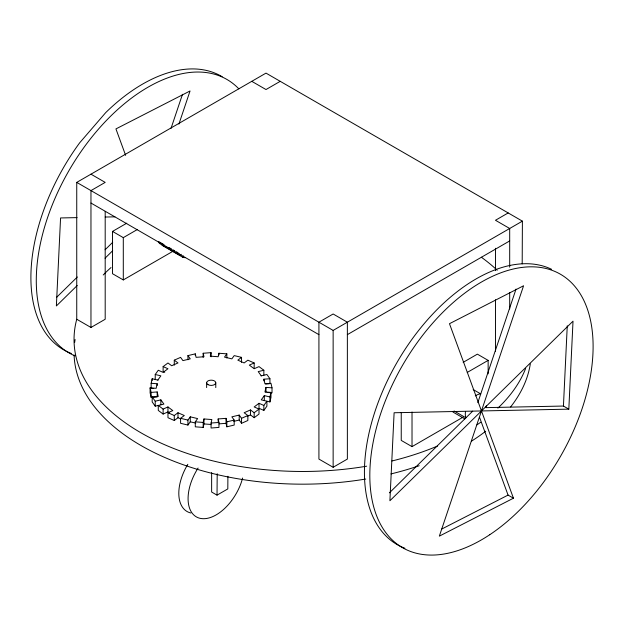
<?xml version="1.0" encoding="UTF-8"?>
<svg xmlns="http://www.w3.org/2000/svg" width="624" height="624" viewBox="0 0 624 624"><rect width="100%" height="100%" fill="white"/><g stroke="black" fill="none" stroke-linecap="round" stroke-linejoin="round"><path stroke-width="0.94" d="M211.637 472.61L211.637 492.032L217.027 495.144L217.199 473.733M227.9 476.268L227.807 488.92L217.027 495.144M568.823 409.149L394.111 412.753L389.906 500.744L573.019 321.157L568.823 409.149L563.433 406.045L567.263 325.783M153.738 388.463L151.148 388.268L151.148 383.292L152.186 378.737L158.044 380.141M151.148 383.292L157.193 383.752L156.148 388.307L150.111 387.847L150.111 392.824L151.148 397.379L157.193 396.919L157.193 391.942L151.148 392.402L150.111 387.847M203.174 357.404L203.174 353.254L211.068 352.654L210.272 356.14L218.158 356.741L218.954 353.254L226.84 353.855L226.84 357.997M169.338 412.963L167.957 411.918L163.121 414.063L158.278 410.42L158.278 405.444L163.121 409.087L167.957 406.942L172.801 410.592L167.965 412.729L167.965 417.706L174.275 420.506L174.275 415.529L177.988 412.737L184.298 415.529L180.586 418.322L180.586 423.298L187.933 425.061L187.933 420.085L190.273 416.832L197.621 418.587L195.289 421.84L195.289 426.816L203.174 427.417L203.174 422.44L203.97 418.954L211.864 419.546L211.068 423.041L211.068 428.017L218.954 427.417L218.954 422.44L218.158 418.954L226.044 418.353L226.84 421.84L226.84 426.816L234.195 425.061L234.195 420.085L231.863 416.832L239.21 415.069L241.543 418.322L241.543 423.298L247.853 420.506L247.853 415.529L244.148 412.737L250.458 409.937L254.171 412.729L254.171 417.706L250.458 414.913L250.458 409.937M203.174 427.417L203.97 423.93L203.97 418.954M267.704 392.496L272.017 392.824L272.017 387.847L265.98 387.387L264.935 391.942L270.98 392.402L270.98 397.379L269.942 401.934L261.269 399.851L264.311 395.608L269.942 396.958L269.942 401.934M269.942 396.958L270.98 392.402M171.031 128.365L182.489 94.302M178.909 124.082L190.047 90.971L115.939 128.911L125.635 155.368M477.828 402.62L516.032 289.091M162.061 245.31L182.816 257.299L183.401 255.918M155.228 379.47L155.228 374.494L158.278 370.25L163.114 372.395L167.957 368.745L163.121 366.608L163.121 371.584L164.728 372.294M157.817 380.086L160.859 375.843L155.228 374.494M226.84 353.855L224.507 357.107L231.863 358.862L234.195 355.61L241.543 357.365L241.543 362.349M187.933 425.061L190.273 421.808L190.273 416.832M263.851 405.444L266.9 401.201L266.9 406.177L263.851 410.42L259.015 408.275L259.015 403.299L263.851 405.444L263.851 410.42M158.597 241.995L159.44 243.438L180.196 255.427L181.155 254.311M56.534 297.398L77.337 276.994M105.082 249.787L112.71 242.299M77.236 285.488L56.371 305.955L60.567 217.955L77.072 217.62M105.058 258.203L112.71 250.7M389.392 492.859L472.688 411.161M163.121 366.608L167.965 362.965L171.67 365.75L177.988 362.957L174.275 360.165L180.586 357.365L182.918 360.617L190.273 358.862L187.933 355.61L195.289 353.855L196.084 357.341L203.97 356.741L203.174 353.254M241.543 357.365L237.83 360.157L244.148 362.957L247.853 360.165L254.171 362.965L254.171 367.942M174.275 420.506L177.988 417.713L177.988 412.737M259.015 403.299L254.171 406.942L259.007 409.087L259.007 414.063L254.171 417.706M254.171 412.729L259.007 409.087M105.191 211.357L105.191 319.254L90.964 327.467L76.744 319.254L76.744 182.387L265.996 73.117L522.397 221.146L522.194 263.843M280.223 81.331L265.996 89.544L251.776 81.331M172.747 251.386L123.295 279.934L112.515 273.718L112.515 231.41L126.766 223.181M112.515 231.41L123.295 237.635L137.545 229.406M508.17 212.94L495.472 220.272L509.691 228.485L509.691 267.173M76.744 182.387L333.138 330.416L522.397 221.146M347.365 334.643L509.691 240.926M463.148 362.365L477.368 354.151L488.14 360.376L488.14 373.838M467.228 372.45L488.14 360.376M333.138 467.282L347.365 459.077L347.365 322.202L333.138 313.989L318.919 322.202L318.919 459.077L333.138 467.282L333.138 330.416M401.24 412.526L401.24 440.411L412.019 446.628L463.047 417.167M441.714 529.058L508.061 495.089L513.451 498.202L439.343 536.141L523.583 285.761L449.475 323.7L513.451 498.202M254.171 362.965L249.335 365.102L254.171 368.745L259.007 366.608L263.851 370.25L263.851 375.227M241.543 418.322L247.853 415.529M247.299 416.317L250.458 414.913M263.851 370.25L258.219 371.6L261.269 375.843M152.186 396.958L155.228 401.201L160.859 399.851L163.909 404.095L155.228 406.177L152.186 401.934L152.186 396.958L158.231 396.497L157.193 391.942M261.035 375.898L266.9 374.494L269.942 378.737L269.942 383.713M226.84 421.84L234.195 420.085M233.696 421.372L239.21 420.053L241.543 423.298M263.897 380.858L263.897 379.197L269.942 378.737M265.629 384.041L269.077 383.783M211.068 423.041L218.954 422.44M219.032 423.86L226.044 423.329L226.84 426.816M105.214 217.043L114.925 216.84M563.433 406.045L485.784 407.636A15.241 8.798 -60 0 0 486.307 405.826M195.289 421.84L203.174 422.44M203.97 423.93L210.982 424.46M182.816 257.299L185.164 257.72M180.586 418.322L187.933 420.085M190.273 421.808L195.78 423.127M167.965 412.729L174.275 415.529M177.988 417.713L180.352 418.759M473.156 389.54L480.753 393.931A15.241 8.798 -60 0 0 475.277 395.897M90.964 174.174L105.191 182.387L90.964 190.601L90.964 327.467M454.085 410.99L465.902 417.815A15.241 8.798 -60 0 1 465.488 411.629M159.003 241.753L163.987 244.624M168.964 247.502L171.46 248.937M173.121 249.896L174.782 250.856M176.436 251.815L178.097 252.775M90.964 203.042L318.919 334.643M453.001 412.066L464.825 418.891M179.353 253.976L180.196 255.427M479.63 417.534L508.061 495.089M272.017 387.847L270.98 383.292L264.935 383.752L263.897 379.197M509.691 292.445L509.691 308.974M495.472 248.266L495.472 270.629M495.472 299.785L495.472 351.312M412.019 412.019L412.019 446.628M265.98 387.387L265.98 392.363M264.311 395.608L264.311 400.585M239.21 415.069L239.21 420.053M226.044 418.353L226.044 423.329M218.954 353.254L218.954 354.916M218.158 418.954L218.158 421.442M215.779 382.785L215.779 387.59M211.068 352.654L211.068 356.803M206.638 382.785L206.638 387.59M195.289 353.855L195.289 355.508M187.933 355.61L187.933 359.759M174.275 360.165L174.275 365.141M167.957 406.942L167.957 411.918M163.121 409.087L163.121 414.063M160.859 399.851L160.859 404.828M157.193 383.752L157.193 385.414M155.228 401.201L155.228 406.177M152.186 378.737L152.186 380.398M151.148 392.402L151.148 397.379M123.295 237.635L123.295 279.934M530.306 363.909A228.587 131.976 0 0 1 510.619 406.926M485.667 431.246A228.587 131.976 0 0 1 471.588 441.082M419.18 465.722A228.587 131.976 0 0 1 390.983 473.912M365.711 479.045A228.587 131.976 0 0 1 74.084 354.931M74.669 342.397A228.587 131.976 0 0 1 75.091 339.526M525.65 368.425A228.587 131.976 0 0 1 497.882 408.119M480.698 422.245A228.587 131.976 0 0 1 476.993 424.835M437.541 446.035A228.587 131.976 0 0 1 391.942 460.988M366.655 466.19A228.587 131.976 0 0 1 76.744 319.254M103.217 274.981A228.587 131.976 0 0 1 111.002 267.548M481.369 257.244A228.587 131.976 0 0 1 497.203 270.247M242.627 478.031A39.718 22.932 -60 0 1 200.148 518.341A39.718 22.932 -60 0 1 198.104 468.047M190.874 512.99A39.718 22.932 -60 0 1 187.824 464.303M404.914 548.262A157.888 91.159 -60 0 1 391.895 371.756A157.888 91.159 -60 0 1 551.538 269.264M71.378 353.473A157.888 91.159 -60 0 1 79.693 142.787L105.713 112.609A157.888 91.159 -60 0 1 222.206 76.736M75.059 355.906A157.888 91.159 -60 0 1 72.712 164.315A157.888 91.159 -60 0 1 238.875 88.881M489.754 534.721A157.888 91.159 -60 0 0 573.737 285.106A157.888 91.159 -60 0 0 380.897 413.018A157.888 91.159 -60 0 0 489.754 534.721M207.979 384.649A4.571 2.636 0 0 0 215.623 383.471A4.571 2.636 0 0 0 210.023 380.234A4.571 2.636 0 0 0 207.979 384.649"/></g></svg>
